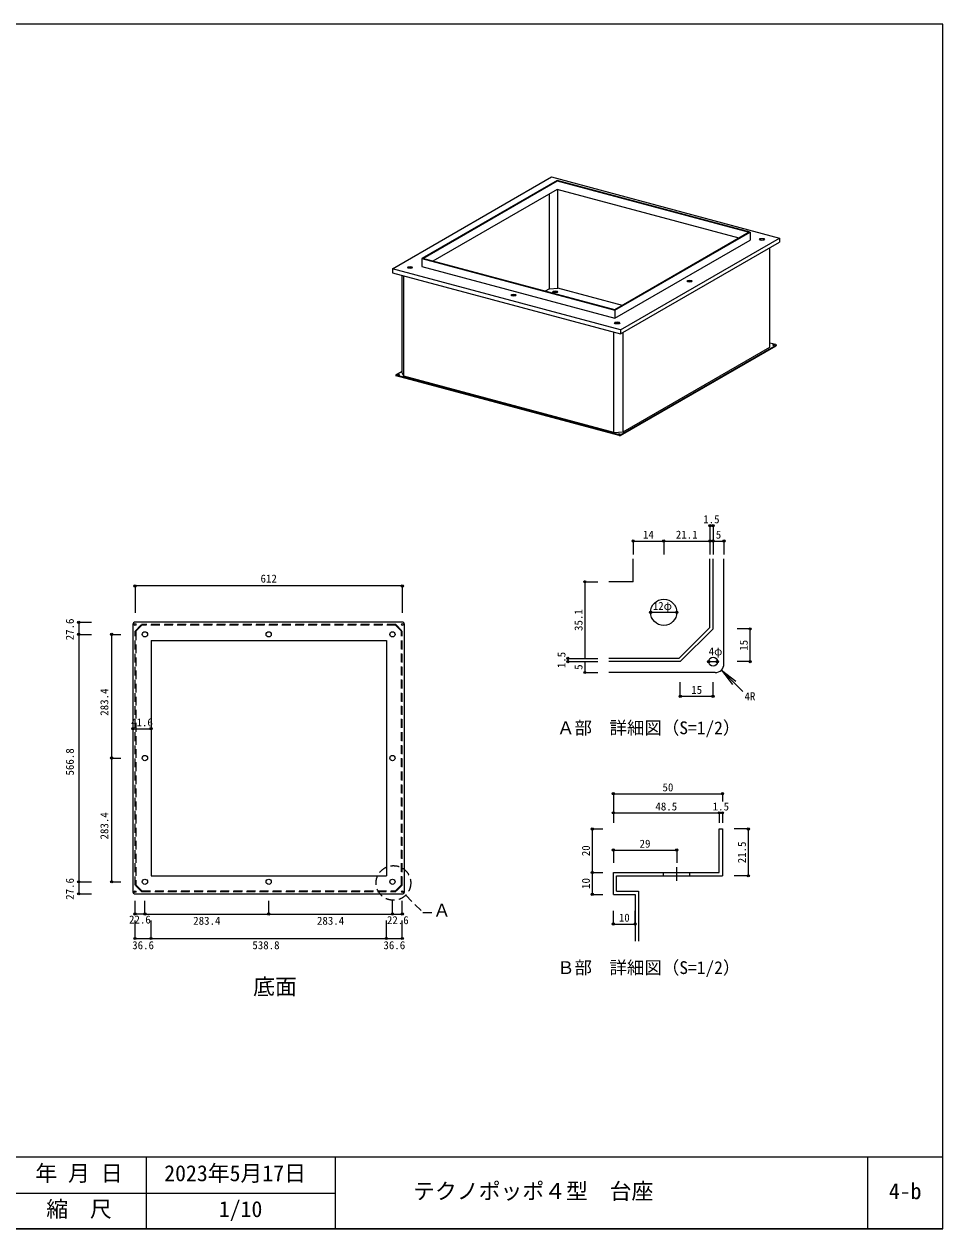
# Model space of a CAD drawing. Units: millimetres at full size, sheet at 1:10, with parts at other scales. Extents: x -4354 to 4109, y -1429 to 1331.
# Drawn here: x -2458 to -354, y -1429 to 1331 of the extents above; entities that cross this region are included whole.
import ezdxf
from ezdxf.enums import TextEntityAlignment as Align

# ---------------------------------------------------------------- set-up
doc = ezdxf.new("R2010")
doc.units = ezdxf.units.MM
doc.header["$LTSCALE"] = 10
doc.header["$PDMODE"] = 32
doc.header["$PDSIZE"] = 5
for name, pattern in [('CHAIN1', [8, 5, -1, 1, -1]), ('DASHED1', [1.8, 1.2, -0.6]), ('DASHED2', [3, 2, -1])]:
    doc.linetypes.add(name, pattern=pattern)
for name, color, linetype in [('0-1_SUS', 7, 'Continuous'), ('0-7', 3, 'Continuous'), ('0-8_FRP寸法', 3, 'Continuous'), ('0-9_SUS寸法', 3, 'Continuous'), ('0-F_図面枠', 7, 'Continuous'), ('E-1_SUS', 7, 'Continuous'), ('E-9_SUS寸法', 3, 'Continuous')]:
    doc.layers.add(name, color=color, linetype=linetype)
doc.layers.add('E-0_FRP', color=4, linetype='Continuous', lineweight=18)
doc.styles.add('ＭＳ ゴシック', font='')
doc.styles.get('ＭＳ ゴシック').set_extended_font_data('MS Gothic')

msp = doc.modelspace()

# ---------------------------------------------------------------- linework, layer by layer
at = {"layer": '0-1_SUS'}
for p, q in [((-1614.8, 770.53), (-1250.53, 980.84)), ((-1237.75, 972.72), (-1547.41, 793.94)), ((-1545.33, 794.1), (-1237.36, 971.9)), ((-1250.53, 980.84), (-728.22, 840.89)), ((-795.61, 854.25), (-1237.75, 972.72)), ((-1237.36, 971.9), (-797.69, 854.09)), ((-1237.36, 952.14), (-1521.94, 787.83)), ((-1255.45, 724.49), (-1255.45, 941.69)), ((-821.07, 840.59), (-1237.36, 952.14)), ((-1235.83, 725.95), (-1235.83, 951.73)), ((-797.69, 854.09), (-1105.66, 676.29)), ((-1105.26, 675.47), (-795.61, 854.25)), ((-1105.26, 657.08), (-795.61, 835.86)), ((-1092.49, 630.57), (-728.22, 840.89)), ((-1092.49, 621.38), (-728.22, 831.69)), ((-795.61, 854.25), (-795.61, 835.86)), ((-728.22, 840.89), (-728.22, 831.69)), ((-750.56, 590.87), (-750.56, 818.8)), ((-1547.41, 793.94), (-1547.41, 775.55)), ((-1547.41, 793.94), (-1105.26, 675.47)), ((-1547.41, 775.55), (-1105.26, 657.08)), ((-1105.66, 676.29), (-1545.33, 794.1)), ((-1614.8, 770.53), (-1614.8, 761.33)), ((-1332.16, 694.79), (-1614.8, 770.53)), ((-1614.8, 761.33), (-1092.49, 621.38)), ((-1592.46, 532.34), (-1592.46, 755.35)), ((-1588.51, 524.14), (-1588.51, 754.29)), ((-1307.74, 729.72), (-1105.26, 675.47)), ((-1255.45, 724.49), (-1264.99, 718.98)), ((-1255.45, 724.49), (-1235.83, 725.95)), ((-1088.17, 686.38), (-1235.83, 725.95)), ((-1092.49, 630.57), (-1375.13, 706.31)), ((-1375.13, 697.12), (-1092.49, 621.38)), ((-1105.26, 675.47), (-1105.26, 657.08)), ((-1107.52, 395.26), (-1107.52, 625.41)), ((-1092.49, 630.57), (-1092.49, 621.38)), ((-1086.68, 396.81), (-1086.68, 624.74)), ((-1092.4, 390.02), (-736.29, 595.62)), ((-1092.4, 388.64), (-736.29, 594.24)), ((-1086.68, 396.81), (-750.56, 590.87)), ((-736.79, 596.7), (-750.56, 600.39)), ((-735.94, 596.06), (-735.94, 594.68)), ((-1607.08, 527.15), (-1607.08, 525.77)), ((-1606.73, 527.6), (-1592.46, 535.83)), ((-1095.87, 389.76), (-1606.2, 526.5)), ((-1095.87, 388.38), (-1606.2, 525.12)), ((-1588.51, 524.14), (-1592.46, 532.34)), ((-1107.52, 395.26), (-1588.51, 524.14)), ((-1107.52, 395.26), (-1086.68, 396.81)), ((-2209.18, -43.39), (-2209.18, -657.39)), ((-1591.18, -39.39), (-2205.18, -39.39)), ((-1587.18, -657.39), (-1587.18, -43.39)), ((-2167.58, -80.99), (-1628.78, -80.99)), ((-1628.78, -80.99), (-1628.78, -619.79)), ((-2205.18, -661.39), (-1591.18, -661.39))]:
    msp.add_line(p, q, dxfattribs=at)
at = {"layer": '0-1_SUS', "linetype": 'DASHED2'}
for p, q in [((-2204.18, -59.39), (-2189.18, -44.39)), ((-2204.18, -59.39), (-2189.18, -44.39)), ((-2202.68, -60.01), (-2188.56, -45.89)), ((-1607.18, -44.39), (-2189.18, -44.39)), ((-1607.8, -45.89), (-2188.56, -45.89)), ((-1607.8, -45.89), (-1593.68, -60.01)), ((-1607.18, -44.39), (-1592.18, -59.39)), ((-1607.18, -44.39), (-1592.18, -59.39)), ((-2204.18, -641.39), (-2204.18, -59.39)), ((-2202.68, -60.01), (-2202.68, -640.77)), ((-1593.68, -640.77), (-1593.68, -60.01)), ((-1592.18, -641.39), (-1592.18, -59.39)), ((-2189.18, -656.39), (-2204.18, -641.39)), ((-2189.18, -656.39), (-2204.18, -641.39)), ((-2188.56, -654.89), (-2202.68, -640.77)), ((-2189.18, -656.39), (-1607.18, -656.39)), ((-2188.56, -654.89), (-1607.8, -654.89)), ((-1593.68, -640.77), (-1607.8, -654.89)), ((-1592.18, -641.39), (-1607.18, -656.39)), ((-1592.18, -641.39), (-1607.18, -656.39))]:
    msp.add_line(p, q, dxfattribs=at)
at = {"layer": '0-1_SUS'}
msp.add_lwpolyline([(-2167.58, -80.99), (-2167.58, -619.79), (-1628.78, -619.79)], dxfattribs=at)
for centre, radius in [((-2204.18, -44.39), 2), ((-1592.18, -44.39), 2), ((-2181.58, -66.99), 6), ((-2181.58, -66.99), 6), ((-1898.18, -66.99), 6), ((-1614.78, -66.99), 6), ((-1614.78, -66.99), 6), ((-2181.58, -350.39), 6), ((-1614.78, -350.39), 6), ((-2181.58, -633.79), 6), ((-2181.58, -633.79), 6), ((-1898.18, -633.79), 6), ((-1614.78, -633.79), 6), ((-1614.78, -633.79), 6), ((-2204.18, -656.39), 2), ((-1592.18, -656.39), 2)]:
    msp.add_circle(centre, radius, dxfattribs=at)
for centre, start, end in [((-2205.18, -43.39), 90, 180), ((-1591.18, -43.39), 0, 90), ((-2205.18, -657.39), 180, 270), ((-1591.18, -657.39), 270, 0)]:
    msp.add_arc(centre, 4, start, end, dxfattribs=at)
for centre, major_axis in [((-768.51, 837.88), (-6, 0)), ((-1574.51, 773.53), (-6, 0)), ((-1241.94, 717.54), (-6, 0)), ((-934.32, 742.15), (-6, 0)), ((-1337.32, 709.98), (-6, 0)), ((-1100.13, 646.42), (-6, 0)), ((-742.11, 595.75), (-2, 0)), ((-1600.91, 527.46), (-2, 0)), ((-1095.12, 391.94), (-2, 0))]:
    msp.add_ellipse(centre, major_axis=major_axis, ratio=0.39332, dxfattribs=at)
for centre, major_axis, start_param, end_param in [((-768.51, 836.5), (-6, 0), 3.4381115, 5.9866665), ((-1574.51, 772.15), (-6, 0), 3.4381115, 5.9866665), ((-1241.94, 716.17), (-6, 0), 3.4381115, 5.9866665), ((-934.32, 740.77), (-6, 0), 3.4381115, 5.9866665), ((-1337.32, 708.6), (-6, 0), 3.4381115, 5.9866665), ((-1100.13, 645.04), (-6, 0), 3.4381115, 5.9866665), ((-742.11, 594.37), (-2, 0), 4.210298, 5.21448), ((-737.94, 596.06), (-2, 0), 2.5435617, 4.0961019), ((-737.94, 594.68), (-2, 0), 2.5435617, 3.1415927), ((-1605.08, 527.15), (-2, 0), 5.6851544, 7.2559507), ((-1605.08, 525.77), (-2, 0), 0, 0.9727654), ((-1600.91, 526.08), (-2, 0), 4.210298, 5.21448), ((-1095.12, 390.56), (-2, 0), 4.210298, 5.21448), ((-1094.46, 390.57), (2.5, 0), 4.114358, 5.6851544), ((-1094.46, 389.19), (2.5, 0), 4.114358, 5.6851544)]:
    msp.add_ellipse(centre, major_axis=major_axis, ratio=0.39332, start_param=start_param, end_param=end_param, dxfattribs=at)
at = {"layer": '0-8_FRP寸法', "color": 4}
msp.add_line((-1592.18, 43.84), (-2204.18, 43.84), dxfattribs=at)
at = {"layer": '0-9_SUS寸法'}
for p, q in [((-2204.18, 43.84), (-2204.18, -17.78)), ((-1592.18, 43.84), (-1592.18, -17.78)), ((-2333.23, -39.39), (-2304.15, -39.39)), ((-2333.23, -66.99), (-2304.15, -66.99)), ((-2257.63, -66.99), (-2236.44, -66.99)), ((-2257.63, -350.39), (-2236.44, -350.39)), ((-2333.23, -633.79), (-2304.15, -633.79)), ((-2257.63, -633.79), (-2236.44, -633.79)), ((-2333.23, -661.39), (-2304.15, -661.39)), ((-2204.18, -707.67), (-2204.18, -677.08)), ((-2181.58, -707.67), (-2181.58, -677.08)), ((-2181.58, -707.67), (-2181.58, -677.08)), ((-1898.18, -707.67), (-1898.18, -677.08)), ((-1614.78, -707.67), (-1614.78, -677.08)), ((-1614.78, -707.67), (-1614.78, -677.08)), ((-1592.18, -707.67), (-1592.18, -677.08)), ((-2204.18, -763.67), (-2204.18, -722.57)), ((-2167.58, -763.67), (-2167.58, -722.57)), ((-1628.78, -763.67), (-1628.78, -722.57)), ((-1592.18, -763.67), (-1592.18, -722.57))]:
    msp.add_line(p, q, dxfattribs=at)
at = {"layer": '0-9_SUS寸法', "color": 4}
for p, q in [((-2333.23, -39.39), (-2333.23, -66.99)), ((-2333.23, -66.99), (-2333.23, -633.79)), ((-2257.63, -350.39), (-2257.63, -66.99)), ((-2209.18, -283.13), (-2167.58, -283.13)), ((-2257.63, -633.79), (-2257.63, -350.39)), ((-2333.23, -633.79), (-2333.23, -661.39)), ((-2181.58, -707.67), (-2204.18, -707.67)), ((-1614.78, -707.67), (-1592.18, -707.67)), ((-2204.18, -763.67), (-2167.58, -763.67)), ((-2167.58, -763.67), (-1628.78, -763.67)), ((-1628.78, -763.67), (-1592.18, -763.67))]:
    msp.add_line(p, q, dxfattribs=at)
msp.add_lwpolyline([(-2181.58, -707.67), (-1898.18, -707.67), (-1614.78, -707.67)], dxfattribs=at)
at = {"layer": '0-9_SUS寸法', "color": 6}
for p in [(-2204.18, 43.84), (-1592.18, 43.84), (-2333.23, -39.39), (-2333.23, -66.99), (-2257.63, -66.99), (-2209.18, -283.13), (-2167.58, -283.13), (-2257.63, -350.39), (-2333.23, -633.79), (-2257.63, -633.79), (-2333.23, -661.39), (-2204.18, -707.67), (-2181.58, -707.67), (-1898.18, -707.67), (-1614.78, -707.67), (-1592.18, -707.67), (-2204.18, -763.67), (-2167.58, -763.67), (-1628.78, -763.67), (-1592.18, -763.67)]:
    msp.add_point(p, dxfattribs=at)
at = {"layer": '0-F_図面枠'}
for p, q in [((-354.21, 1331.02), (-4354.21, 1331.02)), ((-354.21, -1428.98), (-354.21, 1331.02)), ((-354.21, -1264.65), (-4354.21, -1264.65)), ((-2178.7, -1264.65), (-2178.7, -1428.98)), ((-1746.27, -1264.65), (-1746.27, -1428.98)), ((-526.74, -1264.65), (-526.74, -1428.98)), ((-2486.48, -1346.82), (-1746.27, -1346.82)), ((-4354.21, -1428.98), (-354.21, -1428.98)), ((-354.21, -1428.98), (-4146.63, -1428.98))]:
    msp.add_line(p, q, dxfattribs=at)
at = {"layer": 'E-0_FRP'}
for p, q in [((-1063.57, 146.8), (-993.57, 146.8)), ((-993.57, 146.8), (-888.07, 146.8))]:
    msp.add_line(p, q, dxfattribs=at)
at = {"layer": 'E-1_SUS'}
for p, q in [((-1063.57, 53.51), (-1063.57, 105.69)), ((-888.07, -51.39), (-888.07, 105.69)), ((-855.57, -134.49), (-855.57, 105.69)), ((-1063.57, 53.51), (-1119.31, 53.51)), ((-958.68, -121.99), (-888.07, -51.39)), ((-958.68, -121.99), (-1119.31, -121.99)), ((-955.57, -129.49), (-1119.31, -129.49)), ((-875.57, -154.49), (-1119.31, -154.49)), ((-858.84, -512.68), (-858.84, -620.18)), ((-1108.84, -662.68), (-1108.84, -612.68)), ((-1101.34, -655.18), (-1101.34, -620.18)), ((-1101.34, -620.18), (-858.84, -620.18)), ((-1108.84, -662.68), (-1058.84, -662.68)), ((-1058.84, -662.68), (-1058.84, -770.18))]:
    msp.add_line(p, q, dxfattribs=at)
at = {"layer": 'E-1_SUS', "linetype": 'DASHED1'}
for p, q in [((-993.84, -620.18), (-993.84, -612.68)), ((-933.84, -620.18), (-933.84, -612.68))]:
    msp.add_line(p, q, dxfattribs=at)
at = {"layer": 'E-1_SUS'}
for points in [[(-955.57, -129.49), (-880.57, -54.49), (-880.57, 105.69)], [(-1108.84, -612.68), (-866.34, -612.68), (-866.34, -512.68), (-858.84, -512.68)], [(-1101.34, -655.18), (-1051.34, -655.18), (-1051.34, -770.18)]]:
    msp.add_lwpolyline(points, dxfattribs=at)
for centre, radius in [((-993.57, -16.49), 30), ((-880.57, -129.49), 10)]:
    msp.add_circle(centre, radius, dxfattribs=at)
msp.add_arc((-875.57, -134.49), 20, 270, 0, dxfattribs=at)
at = {"layer": 'E-9_SUS寸法', "color": 4}
for p, q in [((-888.07, 182.06), (-880.57, 182.06)), ((-880.57, 146.8), (-855.57, 146.8)), ((-1174.08, 53.51), (-1174.08, -121.99)), ((-1023.57, -16.49), (-963.57, -16.49)), ((-795.68, -129.49), (-795.68, -54.49)), ((-1213.09, -121.99), (-1213.09, -129.49)), ((-1174.08, -129.49), (-1174.08, -154.49)), ((-890.57, -129.49), (-870.57, -129.49)), ((-955.57, -208.89), (-880.57, -208.89)), ((-1108.84, -432.06), (-858.84, -432.06)), ((-1108.84, -475.88), (-866.34, -475.88)), ((-866.34, -475.88), (-858.84, -475.88)), ((-1157.14, -512.68), (-1157.14, -612.68)), ((-799.82, -512.68), (-799.82, -620.18)), ((-1108.84, -561.18), (-963.84, -561.18)), ((-1157.14, -612.68), (-1157.14, -662.68)), ((-1108.84, -730.59), (-1058.84, -730.59))]:
    msp.add_line(p, q, dxfattribs=at)
at = {"layer": 'E-9_SUS寸法'}
for p, q in [((-888.07, 182.06), (-888.07, 116.29)), ((-880.57, 182.06), (-880.57, 116.29)), ((-1063.57, 146.8), (-1063.57, 116.29)), ((-993.57, 146.8), (-993.57, 116.29)), ((-888.07, 146.8), (-888.07, 116.29)), ((-880.57, 146.8), (-880.57, 116.29)), ((-855.57, 146.8), (-855.57, 116.29)), ((-1174.08, 53.51), (-1144.23, 53.51)), ((-795.68, -54.49), (-825.53, -54.49)), ((-1213.09, -121.99), (-1144.23, -121.99)), ((-1213.09, -129.49), (-1144.23, -129.49)), ((-795.68, -129.49), (-825.53, -129.49)), ((-1174.08, -154.49), (-1144.23, -154.49)), ((-955.57, -208.89), (-955.57, -176.39)), ((-880.57, -208.89), (-880.57, -176.39)), ((-1108.84, -432.06), (-1108.84, -475.88)), ((-858.84, -432.06), (-858.84, -450.14)), ((-1108.84, -475.88), (-1108.84, -499.09)), ((-866.34, -475.88), (-866.34, -499.09)), ((-858.84, -475.88), (-858.84, -499.09)), ((-1157.14, -512.68), (-1133.07, -512.68)), ((-799.82, -512.68), (-832.22, -512.68)), ((-1108.84, -561.18), (-1108.84, -590.17)), ((-963.84, -561.18), (-963.84, -590.17)), ((-1157.14, -612.68), (-1133.07, -612.68)), ((-799.82, -620.18), (-832.22, -620.18)), ((-1157.14, -662.68), (-1133.07, -662.68)), ((-1108.84, -730.59), (-1108.84, -700.04)), ((-1058.84, -730.59), (-1058.84, -700.04))]:
    msp.add_line(p, q, dxfattribs=at)
at = {"layer": 'E-9_SUS寸法', "color": 7}
for q in [(-828.05, -174.24), (-812.06, -198), (-835.83, -182.02)]:
    msp.add_line((-861.43, -148.64), q, dxfattribs=at)
at = {"layer": 'E-9_SUS寸法', "linetype": 'CHAIN1'}
msp.add_line((-963.84, -631.24), (-963.84, -600.56), dxfattribs=at)
at = {"layer": 'E-9_SUS寸法', "color": 2, "linetype": 'DASHED2'}
msp.add_lwpolyline([(-1584.51, -664.49), (-1544.9, -704.1), (-1519.43, -704.1)], dxfattribs=at)
msp.add_circle((-1612.54, -636.46), 39.64, dxfattribs=at)
at = {"layer": 'E-9_SUS寸法', "color": 6}
for p in [(-888.07, 182.06), (-880.57, 182.06), (-1063.57, 146.8), (-993.57, 146.8), (-888.07, 146.8), (-880.57, 146.8), (-855.57, 146.8), (-1174.08, 53.51), (-1023.57, -16.49), (-963.57, -16.49), (-795.68, -54.49), (-1213.09, -121.99), (-1213.09, -129.49), (-890.57, -129.49), (-870.57, -129.49), (-795.68, -129.49), (-1174.08, -154.49), (-955.57, -208.89), (-880.57, -208.89), (-1108.84, -432.06), (-858.84, -432.06), (-1108.84, -475.88), (-866.34, -475.88), (-858.84, -475.88), (-1157.14, -512.68), (-799.82, -512.68), (-1108.84, -561.18), (-963.84, -561.18), (-1157.14, -612.68), (-799.82, -620.18), (-1157.14, -662.68), (-1108.84, -730.59), (-1058.84, -730.59)]:
    msp.add_point(p, dxfattribs=at)

# ---------------------------------------------------------------- texts
at = {"layer": '0-7', "style": 'ＭＳ ゴシック'}
msp.add_text('612', height=18.33, dxfattribs=at).set_placement((-1916.93, 46.17), align=Align.BOTTOM_LEFT)
at = {"layer": '0-9_SUS寸法', "style": 'ＭＳ ゴシック'}
for s, p in [('27.6', (-2338.98, -80.65)), ('283.4', (-2259.96, -253.45)), ('566.8', (-2338.98, -390.35)), ('283.4', (-2259.96, -536.85)), ('27.6', (-2338.98, -675.05))]:
    msp.add_text(s, height=18.33, rotation=90, dxfattribs=at).set_placement(p, align=Align.BOTTOM_LEFT)
for s, p in [('41.6', (-2213.38, -283.13)), ('22.6', (-2218.11, -734.92)), ('283.4', (-2071.06, -737.72)), ('283.4', (-1787.66, -737.72)), ('22.6', (-1627.47, -736.34)), ('36.6', (-2210.81, -793.72)), ('538.8', (-1935.61, -793.72)), ('36.6', (-1635.41, -793.72))]:
    msp.add_text(s, height=18.33, dxfattribs=at).set_placement(p, align=Align.BOTTOM_LEFT)
at = {"layer": '0-9_SUS寸法', "color": 6, "style": 'ＭＳ ゴシック'}
msp.add_text('底面', height=36.66, dxfattribs=at).set_placement((-1933.82, -903.24), align=Align.BOTTOM_LEFT)
at = {"layer": '0-F_図面枠', "color": 6, "style": 'ＭＳ ゴシック'}
for s, p in [('年 月 日', (-2432.59, -1330.73)), ('2023年5月17日', (-2137.48, -1330.73)), ('テクノポッポ４型\u3000台座', (-1567.33, -1371.82)), ('4-b', (-477.98, -1371.82)), ('縮\u3000尺', (-2407.59, -1412.9)), ('1/10', (-2012.48, -1412.9))]:
    msp.add_text(s, height=36.66, dxfattribs=at).set_placement(p, align=Align.BOTTOM_LEFT)
at = {"layer": 'E-0_FRP', "color": 3, "style": 'ＭＳ ゴシック'}
for s, p in [('14', (-1041.07, 146.8)), ('21.1', (-965.82, 146.8))]:
    msp.add_text(s, height=18.33, dxfattribs=at).set_placement(p, align=Align.BOTTOM_LEFT)
at = {"layer": 'E-1_SUS', "color": 2, "style": 'ＭＳ ゴシック'}
for s, p in [('Ａ部\u3000詳細図（S=1/2）', (-1237.87, -304.49)), ('Ｂ部\u3000詳細図（S=1/2）', (-1237.87, -853.92))]:
    msp.add_text(s, height=29.33, dxfattribs=at).set_placement(p, align=Align.BOTTOM_LEFT)
at = {"layer": 'E-9_SUS寸法', "style": 'ＭＳ ゴシック'}
for s, p in [('1.5', (-903.07, 182.06)), ('5', (-874.32, 146.8)), ('12φ', (-1018.57, -16.49)), ('4φ', (-890.59, -120.65)), ('15', (-930.57, -208.89)), ('4R', (-808.54, -223.62)), ('50', (-996.34, -432.06)), ('48.5', (-1012.59, -475.88)), ('1.5', (-881.34, -475.88)), ('29', (-1048.84, -561.18)), ('10', (-1096.34, -730.59))]:
    msp.add_text(s, height=18.33, dxfattribs=at).set_placement(p, align=Align.BOTTOM_LEFT)
for s, p in [('35.1', (-1174.08, -59.24)), ('15', (-795.68, -104.49)), ('1.5', (-1213.09, -144.49)), ('5', (-1174.08, -148.24)), ('20', (-1157.14, -575.18)), ('21.5', (-799.82, -591.43)), ('10', (-1157.14, -650.18))]:
    msp.add_text(s, height=18.33, rotation=90, dxfattribs=at).set_placement(p, align=Align.BOTTOM_LEFT)
at = {"layer": 'E-9_SUS寸法', "color": 2, "style": 'ＭＳ ゴシック'}
msp.add_text('Ａ', height=29.33, dxfattribs=at).set_placement((-1521.54, -722.44), align=Align.BOTTOM_LEFT)

doc.saveas('drawing.dxf')
